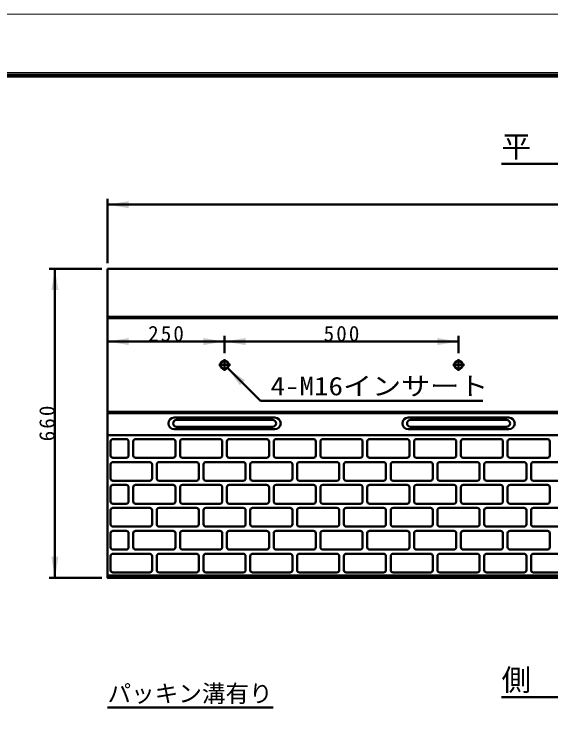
# Model space of a CAD drawing. Units: millimetres, scale not verified. Extents: x -2102 to 2102, y -1485 to 1485.
# Drawn here: x -87 to 831, y 287 to 1485 of the extents above; entities that cross this region are included whole.
import ezdxf
from ezdxf.enums import TextEntityAlignment as Align

# ---------------------------------------------------------------- set-up
doc = ezdxf.new("R2010")
doc.units = ezdxf.units.MM
doc.header["$LTSCALE"] = 5
doc.linetypes.add('LONG_DASHED_DOTTED', pattern=[15.25, 12, -1.5, 0.25, -1.5])
doc.layers.add('0-0_V-nasSTD', color=7, linetype='Continuous', lineweight=35)
doc.layers.add('0-1_0', color=7, linetype='Continuous', lineweight=50)
doc.styles.add('ＭＳ ゴシック', font='')
doc.styles.get('ＭＳ ゴシック').set_extended_font_data('MS Gothic')

msp = doc.modelspace()

# ---------------------------------------------------------------- linework, layer by layer
at = {"layer": '0-0_V-nasSTD', "lineweight": 50}
for p, q in [((872.475, 967.542), (72.475, 967.542)), ((872.475, 965.142), (72.475, 965.142)), ((872.475, 805.142), (72.475, 805.142)), ((872.475, 802.742), (72.475, 802.742)), ((872.475, 765.142), (72.475, 765.142)), ((872.475, 525.142), (72.475, 525.142))]:
    msp.add_line(p, q, dxfattribs=at)
at = {"layer": '0-0_V-nasSTD', "lineweight": 18}
for points in [[(-2102.5, -1485), (-2102.5, 1485), (2102.5, 1485), (2102.5, -1485)], [(-2002.5, -1385), (-2002.5, 1385), (2002.5, 1385), (2002.5, -1385)]]:
    msp.add_lwpolyline(points, close=True, dxfattribs=at)
at = {"layer": '0-0_V-nasSTD', "lineweight": 100}
msp.add_lwpolyline([(1997.5, -1380), (1997.5, 1380), (-1997.5, 1380)], dxfattribs=at)
at = {"layer": '0-0_V-nasSTD', "lineweight": 50}
msp.add_lwpolyline([(72.475, 1049.142), (72.475, 521.142), (1672.475, 521.142), (1672.475, 1049.142)], close=True, dxfattribs=at)
at = {"layer": '0-0_V-nasSTD'}
for points in [[(72.475, 1159.142), (108.475, 1153.142), (108.475, 1165.142)], [(-23.525, 1013.142), (-17.525, 1049.142), (-11.525, 1013.142)], [(72.475, 925.142), (108.475, 919.142), (108.475, 931.142)], [(236.475, 919.142), (236.475, 931.142), (272.475, 925.142)], [(272.475, 925.142), (308.475, 919.142), (308.475, 931.142)], [(636.475, 919.142), (636.475, 931.142), (672.475, 925.142)], [(277.566, 880.051), (298.779, 850.353), (307.264, 858.838)], [(-23.525, 557.142), (-17.525, 521.142), (-11.525, 557.142)]]:
    msp.add_solid(points, dxfattribs=at)
at = {"layer": '0-1_0'}
for p, q in [((746.072, 1229.142), (998.878, 1229.142)), ((72.475, 1059.142), (72.475, 1169.142)), ((72.475, 1159.142), (1672.475, 1159.142)), ((62.475, 1049.142), (-27.525, 1049.142)), ((-17.525, 521.142), (-17.525, 1049.142)), ((272.475, 905.142), (272.475, 935.142)), ((672.475, 905.142), (672.475, 935.142)), ((333.993, 823.624), (277.566, 880.051)), ((333.993, 823.624), (713.993, 823.624)), ((358.475, 795.142), (186.475, 795.142)), ((190.475, 791.142), (354.475, 791.142)), ((758.475, 795.142), (586.475, 795.142)), ((590.475, 791.142), (754.475, 791.142)), ((190.475, 779.142), (354.475, 779.142)), ((590.475, 779.142), (754.475, 779.142)), ((186.475, 775.142), (358.475, 775.142)), ((586.475, 775.142), (758.475, 775.142)), ((104.475, 758.342), (81.675, 758.342)), ((184.475, 758.342), (120.475, 758.342)), ((264.475, 758.342), (200.475, 758.342)), ((344.475, 758.342), (280.475, 758.342)), ((424.475, 758.342), (360.475, 758.342)), ((504.475, 758.342), (440.475, 758.342)), ((584.475, 758.342), (520.475, 758.342)), ((664.475, 758.342), (600.475, 758.342)), ((744.475, 758.342), (680.475, 758.342)), ((824.475, 758.342), (760.475, 758.342)), ((77.675, 754.342), (77.675, 730.342)), ((108.475, 730.342), (108.475, 754.342)), ((116.475, 754.342), (116.475, 730.342)), ((188.475, 730.342), (188.475, 754.342)), ((196.475, 754.342), (196.475, 730.342)), ((268.475, 730.342), (268.475, 754.342)), ((276.475, 754.342), (276.475, 730.342)), ((348.475, 730.342), (348.475, 754.342)), ((356.475, 754.342), (356.475, 730.342)), ((428.475, 730.342), (428.475, 754.342)), ((436.475, 754.342), (436.475, 730.342)), ((508.475, 730.342), (508.475, 754.342)), ((516.475, 754.342), (516.475, 730.342)), ((588.475, 730.342), (588.475, 754.342)), ((596.475, 754.342), (596.475, 730.342)), ((668.475, 730.342), (668.475, 754.342)), ((676.475, 754.342), (676.475, 730.342)), ((748.475, 730.342), (748.475, 754.342)), ((756.475, 754.342), (756.475, 730.342)), ((828.475, 730.342), (828.475, 754.342)), ((81.675, 726.342), (104.475, 726.342)), ((144.475, 719.142), (81.675, 719.142)), ((120.475, 726.342), (184.475, 726.342)), ((224.475, 719.142), (160.475, 719.142)), ((200.475, 726.342), (264.475, 726.342)), ((304.475, 719.142), (240.475, 719.142)), ((280.475, 726.342), (344.475, 726.342)), ((384.475, 719.142), (320.475, 719.142)), ((360.475, 726.342), (424.475, 726.342)), ((464.475, 719.142), (400.475, 719.142)), ((440.475, 726.342), (504.475, 726.342)), ((544.475, 719.142), (480.475, 719.142)), ((520.475, 726.342), (584.475, 726.342)), ((624.475, 719.142), (560.475, 719.142)), ((600.475, 726.342), (664.475, 726.342)), ((704.475, 719.142), (640.475, 719.142)), ((680.475, 726.342), (744.475, 726.342)), ((784.475, 719.142), (720.475, 719.142)), ((760.475, 726.342), (824.475, 726.342)), ((864.475, 719.142), (800.475, 719.142)), ((77.675, 715.142), (77.675, 691.142)), ((148.475, 691.142), (148.475, 715.142)), ((156.475, 715.142), (156.475, 691.142)), ((228.475, 691.142), (228.475, 715.142)), ((236.475, 715.142), (236.475, 691.142)), ((308.475, 691.142), (308.475, 715.142)), ((316.475, 715.142), (316.475, 691.142)), ((388.475, 691.142), (388.475, 715.142)), ((396.475, 715.142), (396.475, 691.142)), ((468.475, 691.142), (468.475, 715.142)), ((476.475, 715.142), (476.475, 691.142)), ((548.475, 691.142), (548.475, 715.142)), ((556.475, 715.142), (556.475, 691.142)), ((628.475, 691.142), (628.475, 715.142)), ((636.475, 715.142), (636.475, 691.142)), ((708.475, 691.142), (708.475, 715.142)), ((716.475, 715.142), (716.475, 691.142)), ((788.475, 691.142), (788.475, 715.142)), ((796.475, 715.142), (796.475, 691.142)), ((81.675, 687.142), (144.475, 687.142)), ((160.475, 687.142), (224.475, 687.142)), ((240.475, 687.142), (304.475, 687.142)), ((320.475, 687.142), (384.475, 687.142)), ((400.475, 687.142), (464.475, 687.142)), ((480.475, 687.142), (544.475, 687.142)), ((560.475, 687.142), (624.475, 687.142)), ((640.475, 687.142), (704.475, 687.142)), ((720.475, 687.142), (784.475, 687.142)), ((800.475, 687.142), (864.475, 687.142)), ((77.675, 675.942), (77.675, 651.942)), ((104.475, 679.942), (81.675, 679.942)), ((108.475, 651.942), (108.475, 675.942)), ((116.475, 675.942), (116.475, 651.942)), ((184.475, 679.942), (120.475, 679.942)), ((188.475, 651.942), (188.475, 675.942)), ((196.475, 675.942), (196.475, 651.942)), ((264.475, 679.942), (200.475, 679.942)), ((268.475, 651.942), (268.475, 675.942)), ((276.475, 675.942), (276.475, 651.942)), ((344.475, 679.942), (280.475, 679.942)), ((348.475, 651.942), (348.475, 675.942)), ((356.475, 675.942), (356.475, 651.942)), ((424.475, 679.942), (360.475, 679.942)), ((428.475, 651.942), (428.475, 675.942)), ((436.475, 675.942), (436.475, 651.942)), ((504.475, 679.942), (440.475, 679.942)), ((508.475, 651.942), (508.475, 675.942)), ((516.475, 675.942), (516.475, 651.942)), ((584.475, 679.942), (520.475, 679.942)), ((588.475, 651.942), (588.475, 675.942)), ((596.475, 675.942), (596.475, 651.942)), ((664.475, 679.942), (600.475, 679.942)), ((668.475, 651.942), (668.475, 675.942)), ((676.475, 675.942), (676.475, 651.942)), ((744.475, 679.942), (680.475, 679.942)), ((748.475, 651.942), (748.475, 675.942)), ((756.475, 675.942), (756.475, 651.942)), ((824.475, 679.942), (760.475, 679.942)), ((828.475, 651.942), (828.475, 675.942)), ((81.675, 647.942), (104.475, 647.942)), ((120.475, 647.942), (184.475, 647.942)), ((200.475, 647.942), (264.475, 647.942)), ((280.475, 647.942), (344.475, 647.942)), ((360.475, 647.942), (424.475, 647.942)), ((440.475, 647.942), (504.475, 647.942)), ((520.475, 647.942), (584.475, 647.942)), ((600.475, 647.942), (664.475, 647.942)), ((680.475, 647.942), (744.475, 647.942)), ((760.475, 647.942), (824.475, 647.942)), ((77.675, 636.742), (77.675, 612.742)), ((144.475, 640.742), (81.675, 640.742)), ((148.475, 612.742), (148.475, 636.742)), ((156.475, 636.742), (156.475, 612.742)), ((224.475, 640.742), (160.475, 640.742)), ((228.475, 612.742), (228.475, 636.742)), ((236.475, 636.742), (236.475, 612.742)), ((304.475, 640.742), (240.475, 640.742)), ((308.475, 612.742), (308.475, 636.742)), ((316.475, 636.742), (316.475, 612.742)), ((384.475, 640.742), (320.475, 640.742)), ((388.475, 612.742), (388.475, 636.742)), ((396.475, 636.742), (396.475, 612.742)), ((464.475, 640.742), (400.475, 640.742)), ((468.475, 612.742), (468.475, 636.742)), ((476.475, 636.742), (476.475, 612.742)), ((544.475, 640.742), (480.475, 640.742)), ((548.475, 612.742), (548.475, 636.742)), ((556.475, 636.742), (556.475, 612.742)), ((624.475, 640.742), (560.475, 640.742)), ((628.475, 612.742), (628.475, 636.742)), ((636.475, 636.742), (636.475, 612.742)), ((704.475, 640.742), (640.475, 640.742)), ((708.475, 612.742), (708.475, 636.742)), ((716.475, 636.742), (716.475, 612.742)), ((784.475, 640.742), (720.475, 640.742)), ((788.475, 612.742), (788.475, 636.742)), ((796.475, 636.742), (796.475, 612.742)), ((864.475, 640.742), (800.475, 640.742)), ((81.675, 608.742), (144.475, 608.742)), ((104.475, 601.542), (81.675, 601.542)), ((184.475, 601.542), (120.475, 601.542)), ((160.475, 608.742), (224.475, 608.742)), ((264.475, 601.542), (200.475, 601.542)), ((240.475, 608.742), (304.475, 608.742)), ((344.475, 601.542), (280.475, 601.542)), ((320.475, 608.742), (384.475, 608.742)), ((424.475, 601.542), (360.475, 601.542)), ((400.475, 608.742), (464.475, 608.742)), ((504.475, 601.542), (440.475, 601.542)), ((480.475, 608.742), (544.475, 608.742)), ((584.475, 601.542), (520.475, 601.542)), ((560.475, 608.742), (624.475, 608.742)), ((664.475, 601.542), (600.475, 601.542)), ((640.475, 608.742), (704.475, 608.742)), ((744.475, 601.542), (680.475, 601.542)), ((720.475, 608.742), (784.475, 608.742)), ((824.475, 601.542), (760.475, 601.542)), ((800.475, 608.742), (864.475, 608.742)), ((77.675, 597.542), (77.675, 573.542)), ((108.475, 573.542), (108.475, 597.542)), ((116.475, 597.542), (116.475, 573.542)), ((188.475, 573.542), (188.475, 597.542)), ((196.475, 597.542), (196.475, 573.542)), ((268.475, 573.542), (268.475, 597.542)), ((276.475, 597.542), (276.475, 573.542)), ((348.475, 573.542), (348.475, 597.542)), ((356.475, 597.542), (356.475, 573.542)), ((428.475, 573.542), (428.475, 597.542)), ((436.475, 597.542), (436.475, 573.542)), ((508.475, 573.542), (508.475, 597.542)), ((516.475, 597.542), (516.475, 573.542)), ((588.475, 573.542), (588.475, 597.542)), ((596.475, 597.542), (596.475, 573.542)), ((668.475, 573.542), (668.475, 597.542)), ((676.475, 597.542), (676.475, 573.542)), ((748.475, 573.542), (748.475, 597.542)), ((756.475, 597.542), (756.475, 573.542)), ((828.475, 573.542), (828.475, 597.542)), ((81.675, 569.542), (104.475, 569.542)), ((120.475, 569.542), (184.475, 569.542)), ((200.475, 569.542), (264.475, 569.542)), ((280.475, 569.542), (344.475, 569.542)), ((360.475, 569.542), (424.475, 569.542)), ((440.475, 569.542), (504.475, 569.542)), ((520.475, 569.542), (584.475, 569.542)), ((600.475, 569.542), (664.475, 569.542)), ((680.475, 569.542), (744.475, 569.542)), ((760.475, 569.542), (824.475, 569.542)), ((77.675, 558.342), (77.675, 534.342)), ((144.475, 562.342), (81.675, 562.342)), ((148.475, 534.342), (148.475, 558.342)), ((156.475, 558.342), (156.475, 534.342)), ((224.475, 562.342), (160.475, 562.342)), ((228.475, 534.342), (228.475, 558.342)), ((236.475, 558.342), (236.475, 534.342)), ((304.475, 562.342), (240.475, 562.342)), ((308.475, 534.342), (308.475, 558.342)), ((316.475, 558.342), (316.475, 534.342)), ((384.475, 562.342), (320.475, 562.342)), ((388.475, 534.342), (388.475, 558.342)), ((396.475, 558.342), (396.475, 534.342)), ((464.475, 562.342), (400.475, 562.342)), ((468.475, 534.342), (468.475, 558.342)), ((476.475, 558.342), (476.475, 534.342)), ((544.475, 562.342), (480.475, 562.342)), ((548.475, 534.342), (548.475, 558.342)), ((556.475, 558.342), (556.475, 534.342)), ((624.475, 562.342), (560.475, 562.342)), ((628.475, 534.342), (628.475, 558.342)), ((636.475, 558.342), (636.475, 534.342)), ((704.475, 562.342), (640.475, 562.342)), ((708.475, 534.342), (708.475, 558.342)), ((716.475, 558.342), (716.475, 534.342)), ((784.475, 562.342), (720.475, 562.342)), ((788.475, 534.342), (788.475, 558.342)), ((796.475, 558.342), (796.475, 534.342)), ((864.475, 562.342), (800.475, 562.342)), ((81.675, 530.342), (144.475, 530.342)), ((160.475, 530.342), (224.475, 530.342)), ((240.475, 530.342), (304.475, 530.342)), ((320.475, 530.342), (384.475, 530.342)), ((400.475, 530.342), (464.475, 530.342)), ((480.475, 530.342), (544.475, 530.342)), ((560.475, 530.342), (624.475, 530.342)), ((640.475, 530.342), (704.475, 530.342)), ((720.475, 530.342), (784.475, 530.342)), ((800.475, 530.342), (864.475, 530.342)), ((62.475, 521.142), (-27.525, 521.142)), ((746.072, 317.142), (998.878, 317.142)), ((72.475, 299.815), (355.682, 299.815))]:
    msp.add_line(p, q, dxfattribs=at)
at = {"layer": '0-1_0', "linetype": 'LONG_DASHED_DOTTED'}
for p, q in [((272.475, 875.142), (272.475, 895.142)), ((672.475, 875.142), (672.475, 895.142)), ((262.475, 885.142), (282.475, 885.142)), ((662.475, 885.142), (682.475, 885.142))]:
    msp.add_line(p, q, dxfattribs=at)
at = {"layer": '0-1_0'}
msp.add_lwpolyline([(72.475, 925.142), (272.475, 925.142), (672.475, 925.142)], dxfattribs=at)
for centre, radius in [((272.475, 885.142), 7.2), ((272.475, 885.142), 6.4), ((672.475, 885.142), 7.2), ((672.475, 885.142), 6.4)]:
    msp.add_circle(centre, radius, dxfattribs=at)
for centre, radius, start, end in [((186.475, 785.142), 10, 90, 270), ((190.475, 785.142), 6, 90, 270), ((354.475, 785.142), 6, 270, 90), ((358.475, 785.142), 10, 270, 90), ((586.475, 785.142), 10, 90, 270), ((590.475, 785.142), 6, 90, 270), ((754.475, 785.142), 6, 270, 90), ((758.475, 785.142), 10, 270, 90), ((81.675, 754.342), 4, 90, 180), ((104.475, 754.342), 4, 0, 90), ((120.475, 754.342), 4, 90, 180), ((184.475, 754.342), 4, 0, 90), ((200.475, 754.342), 4, 90, 180), ((264.475, 754.342), 4, 0, 90), ((280.475, 754.342), 4, 90, 180), ((344.475, 754.342), 4, 0, 90), ((360.475, 754.342), 4, 90, 180), ((424.475, 754.342), 4, 0, 90), ((440.475, 754.342), 4, 90, 180), ((504.475, 754.342), 4, 0, 90), ((520.475, 754.342), 4, 90, 180), ((584.475, 754.342), 4, 0, 90), ((600.475, 754.342), 4, 90, 180), ((664.475, 754.342), 4, 0, 90), ((680.475, 754.342), 4, 90, 180), ((744.475, 754.342), 4, 0, 90), ((760.475, 754.342), 4, 90, 180), ((824.475, 754.342), 4, 0, 90), ((81.675, 730.342), 4, 180, 270), ((81.675, 715.142), 4, 90, 180), ((104.475, 730.342), 4, 270, 0), ((120.475, 730.342), 4, 180, 270), ((144.475, 715.142), 4, 0, 90), ((160.475, 715.142), 4, 90, 180), ((184.475, 730.342), 4, 270, 0), ((200.475, 730.342), 4, 180, 270), ((224.475, 715.142), 4, 0, 90), ((240.475, 715.142), 4, 90, 180), ((264.475, 730.342), 4, 270, 0), ((280.475, 730.342), 4, 180, 270), ((304.475, 715.142), 4, 0, 90), ((320.475, 715.142), 4, 90, 180), ((344.475, 730.342), 4, 270, 0), ((360.475, 730.342), 4, 180, 270), ((384.475, 715.142), 4, 0, 90), ((400.475, 715.142), 4, 90, 180), ((424.475, 730.342), 4, 270, 0), ((440.475, 730.342), 4, 180, 270), ((464.475, 715.142), 4, 0, 90), ((480.475, 715.142), 4, 90, 180), ((504.475, 730.342), 4, 270, 0), ((520.475, 730.342), 4, 180, 270), ((544.475, 715.142), 4, 0, 90), ((560.475, 715.142), 4, 90, 180), ((584.475, 730.342), 4, 270, 0), ((600.475, 730.342), 4, 180, 270), ((624.475, 715.142), 4, 0, 90), ((640.475, 715.142), 4, 90, 180), ((664.475, 730.342), 4, 270, 0), ((680.475, 730.342), 4, 180, 270), ((704.475, 715.142), 4, 0, 90), ((720.475, 715.142), 4, 90, 180), ((744.475, 730.342), 4, 270, 0), ((760.475, 730.342), 4, 180, 270), ((784.475, 715.142), 4, 0, 90), ((800.475, 715.142), 4, 90, 180), ((824.475, 730.342), 4, 270, 0), ((81.675, 691.142), 4, 180, 270), ((144.475, 691.142), 4, 270, 0), ((160.475, 691.142), 4, 180, 270), ((224.475, 691.142), 4, 270, 0), ((240.475, 691.142), 4, 180, 270), ((304.475, 691.142), 4, 270, 0), ((320.475, 691.142), 4, 180, 270), ((384.475, 691.142), 4, 270, 0), ((400.475, 691.142), 4, 180, 270), ((464.475, 691.142), 4, 270, 0), ((480.475, 691.142), 4, 180, 270), ((544.475, 691.142), 4, 270, 0), ((560.475, 691.142), 4, 180, 270), ((624.475, 691.142), 4, 270, 0), ((640.475, 691.142), 4, 180, 270), ((704.475, 691.142), 4, 270, 0), ((720.475, 691.142), 4, 180, 270), ((784.475, 691.142), 4, 270, 0), ((800.475, 691.142), 4, 180, 270), ((81.675, 675.942), 4, 90, 180), ((104.475, 675.942), 4, 0, 90), ((120.475, 675.942), 4, 90, 180), ((184.475, 675.942), 4, 0, 90), ((200.475, 675.942), 4, 90, 180), ((264.475, 675.942), 4, 0, 90), ((280.475, 675.942), 4, 90, 180), ((344.475, 675.942), 4, 0, 90), ((360.475, 675.942), 4, 90, 180), ((424.475, 675.942), 4, 0, 90), ((440.475, 675.942), 4, 90, 180), ((504.475, 675.942), 4, 0, 90), ((520.475, 675.942), 4, 90, 180), ((584.475, 675.942), 4, 0, 90), ((600.475, 675.942), 4, 90, 180), ((664.475, 675.942), 4, 0, 90), ((680.475, 675.942), 4, 90, 180), ((744.475, 675.942), 4, 0, 90), ((760.475, 675.942), 4, 90, 180), ((824.475, 675.942), 4, 0, 90), ((81.675, 651.942), 4, 180, 270), ((104.475, 651.942), 4, 270, 0), ((120.475, 651.942), 4, 180, 270), ((184.475, 651.942), 4, 270, 0), ((200.475, 651.942), 4, 180, 270), ((264.475, 651.942), 4, 270, 0), ((280.475, 651.942), 4, 180, 270), ((344.475, 651.942), 4, 270, 0), ((360.475, 651.942), 4, 180, 270), ((424.475, 651.942), 4, 270, 0), ((440.475, 651.942), 4, 180, 270), ((504.475, 651.942), 4, 270, 0), ((520.475, 651.942), 4, 180, 270), ((584.475, 651.942), 4, 270, 0), ((600.475, 651.942), 4, 180, 270), ((664.475, 651.942), 4, 270, 0), ((680.475, 651.942), 4, 180, 270), ((744.475, 651.942), 4, 270, 0), ((760.475, 651.942), 4, 180, 270), ((824.475, 651.942), 4, 270, 0), ((81.675, 636.742), 4, 90, 180), ((144.475, 636.742), 4, 0, 90), ((160.475, 636.742), 4, 90, 180), ((224.475, 636.742), 4, 0, 90), ((240.475, 636.742), 4, 90, 180), ((304.475, 636.742), 4, 0, 90), ((320.475, 636.742), 4, 90, 180), ((384.475, 636.742), 4, 0, 90), ((400.475, 636.742), 4, 90, 180), ((464.475, 636.742), 4, 0, 90), ((480.475, 636.742), 4, 90, 180), ((544.475, 636.742), 4, 0, 90), ((560.475, 636.742), 4, 90, 180), ((624.475, 636.742), 4, 0, 90), ((640.475, 636.742), 4, 90, 180), ((704.475, 636.742), 4, 0, 90), ((720.475, 636.742), 4, 90, 180), ((784.475, 636.742), 4, 0, 90), ((800.475, 636.742), 4, 90, 180), ((81.675, 612.742), 4, 180, 270), ((144.475, 612.742), 4, 270, 0), ((160.475, 612.742), 4, 180, 270), ((224.475, 612.742), 4, 270, 0), ((240.475, 612.742), 4, 180, 270), ((304.475, 612.742), 4, 270, 0), ((320.475, 612.742), 4, 180, 270), ((384.475, 612.742), 4, 270, 0), ((400.475, 612.742), 4, 180, 270), ((464.475, 612.742), 4, 270, 0), ((480.475, 612.742), 4, 180, 270), ((544.475, 612.742), 4, 270, 0), ((560.475, 612.742), 4, 180, 270), ((624.475, 612.742), 4, 270, 0), ((640.475, 612.742), 4, 180, 270), ((704.475, 612.742), 4, 270, 0), ((720.475, 612.742), 4, 180, 270), ((784.475, 612.742), 4, 270, 0), ((800.475, 612.742), 4, 180, 270), ((81.675, 597.542), 4, 90, 180), ((104.475, 597.542), 4, 0, 90), ((120.475, 597.542), 4, 90, 180), ((184.475, 597.542), 4, 0, 90), ((200.475, 597.542), 4, 90, 180), ((264.475, 597.542), 4, 0, 90), ((280.475, 597.542), 4, 90, 180), ((344.475, 597.542), 4, 0, 90), ((360.475, 597.542), 4, 90, 180), ((424.475, 597.542), 4, 0, 90), ((440.475, 597.542), 4, 90, 180), ((504.475, 597.542), 4, 0, 90), ((520.475, 597.542), 4, 90, 180), ((584.475, 597.542), 4, 0, 90), ((600.475, 597.542), 4, 90, 180), ((664.475, 597.542), 4, 0, 90), ((680.475, 597.542), 4, 90, 180), ((744.475, 597.542), 4, 0, 90), ((760.475, 597.542), 4, 90, 180), ((824.475, 597.542), 4, 0, 90), ((81.675, 573.542), 4, 180, 270), ((104.475, 573.542), 4, 270, 0), ((120.475, 573.542), 4, 180, 270), ((184.475, 573.542), 4, 270, 0), ((200.475, 573.542), 4, 180, 270), ((264.475, 573.542), 4, 270, 0), ((280.475, 573.542), 4, 180, 270), ((344.475, 573.542), 4, 270, 0), ((360.475, 573.542), 4, 180, 270), ((424.475, 573.542), 4, 270, 0), ((440.475, 573.542), 4, 180, 270), ((504.475, 573.542), 4, 270, 0), ((520.475, 573.542), 4, 180, 270), ((584.475, 573.542), 4, 270, 0), ((600.475, 573.542), 4, 180, 270), ((664.475, 573.542), 4, 270, 0), ((680.475, 573.542), 4, 180, 270), ((744.475, 573.542), 4, 270, 0), ((760.475, 573.542), 4, 180, 270), ((824.475, 573.542), 4, 270, 0), ((81.675, 558.342), 4, 90, 180), ((144.475, 558.342), 4, 0, 90), ((160.475, 558.342), 4, 90, 180), ((224.475, 558.342), 4, 0, 90), ((240.475, 558.342), 4, 90, 180), ((304.475, 558.342), 4, 0, 90), ((320.475, 558.342), 4, 90, 180), ((384.475, 558.342), 4, 0, 90), ((400.475, 558.342), 4, 90, 180), ((464.475, 558.342), 4, 0, 90), ((480.475, 558.342), 4, 90, 180), ((544.475, 558.342), 4, 0, 90), ((560.475, 558.342), 4, 90, 180), ((624.475, 558.342), 4, 0, 90), ((640.475, 558.342), 4, 90, 180), ((704.475, 558.342), 4, 0, 90), ((720.475, 558.342), 4, 90, 180), ((784.475, 558.342), 4, 0, 90), ((800.475, 558.342), 4, 90, 180), ((81.675, 534.342), 4, 180, 270), ((144.475, 534.342), 4, 270, 0), ((160.475, 534.342), 4, 180, 270), ((224.475, 534.342), 4, 270, 0), ((240.475, 534.342), 4, 180, 270), ((304.475, 534.342), 4, 270, 0), ((320.475, 534.342), 4, 180, 270), ((384.475, 534.342), 4, 270, 0), ((400.475, 534.342), 4, 180, 270), ((464.475, 534.342), 4, 270, 0), ((480.475, 534.342), 4, 180, 270), ((544.475, 534.342), 4, 270, 0), ((560.475, 534.342), 4, 180, 270), ((624.475, 534.342), 4, 270, 0), ((640.475, 534.342), 4, 180, 270), ((704.475, 534.342), 4, 270, 0), ((720.475, 534.342), 4, 180, 270), ((784.475, 534.342), 4, 270, 0), ((800.475, 534.342), 4, 180, 270)]:
    msp.add_arc(centre, radius, start, end, dxfattribs=at)

# ---------------------------------------------------------------- texts
at = {"layer": '0-0_V-nasSTD', "style": 'ＭＳ ゴシック'}
for s, height, p in [('平\u3000面\u3000図', 36.95, (746.072, 1229.142)), ('側\u3000面\u3000図', 36.95, (746.072, 317.142)), ('パッキン溝有り', 29.56, (72.475, 299.815))]:
    msp.add_text(s, height=height, dxfattribs=at).set_placement(p, align=Align.BOTTOM_LEFT)
at = {"layer": '0-0_V-nasSTD', "style": 'ＭＳ ゴシック', "width": 1.15}
msp.add_text('4-M16インサート', height=31.67, dxfattribs=at).set_placement((351.113, 823.624), align=Align.BOTTOM_LEFT)
at = {"layer": '0-0_V-nasSTD', "char_height": 26.39, "attachment_point": 7, "style": 'ＭＳ ゴシック'}
for s, insert in [('\\T1.2;250', (141.875, 925.142)), ('\\T1.2;500', (441.875, 925.142))]:
    msp.add_mtext(s, dxfattribs=dict(at, insert=insert))
at = {"layer": '0-0_V-nasSTD', "insert": (-17.525, 754.542), "char_height": 26.39, "attachment_point": 7, "rotation": 90, "style": 'ＭＳ ゴシック'}
msp.add_mtext('\\T1.2;660', dxfattribs=at)

doc.saveas('drawing.dxf')
